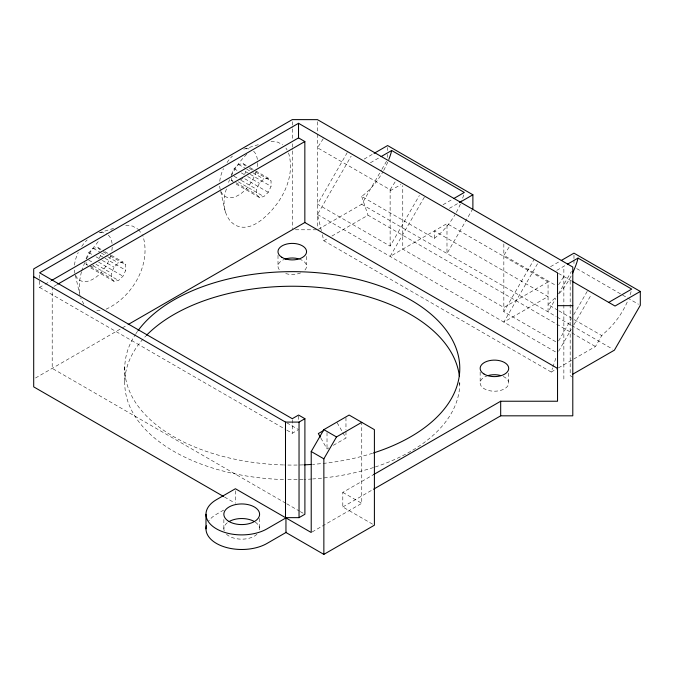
<?xml version="1.0" encoding="UTF-8"?>
<svg xmlns="http://www.w3.org/2000/svg" width="674" height="674" viewBox="0 0 674 674"><rect width="100%" height="100%" fill="white"/><g stroke="black" fill="none" stroke-linecap="round" stroke-linejoin="round"><path stroke-width="0.51" stroke-dasharray="3.37 2.53" d="M81.377 271.892L79.338 282.052L79.456 292.685M226.439 188.956C217.255 213.928 235.622 240.677 261.849 219.648C280.974 204.382 296.063 177.456 288.464 152.669M322.332 234.687L323.79 240.744L551.222 372.048L552.554 368.063M552.882 367.06L556.21 357.077M81.579 271.1L84.739 262.641M228.528 182.41L229.623 179.705M86.053 258.58L88.808 252.615L93.265 248.369L97.722 247.468L104.04 251.116M99.297 258.218L100.477 255.665L100.477 253.862M114.083 281.37L111.328 278.581L111.328 273.172L114.083 267.199L118.54 262.961L122.997 262.06L125.752 264.84L125.752 270.257L122.997 276.222L118.54 280.468L114.083 281.37L89.718 267.3M231.359 174.692L234.114 168.719L238.571 164.481L243.028 163.58L249.346 167.228M244.603 174.33L245.783 171.777L245.783 169.974M259.38 197.474L256.634 194.693L256.634 189.276L259.38 183.311L263.837 179.065L268.294 178.163L271.049 180.952L271.049 186.361L268.294 192.334L263.837 196.572L259.38 197.474L235.015 183.412M86.398 259.01L92.026 249.338L99.525 240.011M231.207 176.049C235.352 167.649 240.761 159.78 247.644 153.386M347.236 152.627L317.479 204.171L390.128 246.111L419.363 195.477M321.363 230.643L317.479 214.484L351.171 156.124M318.381 229.286L361.702 204.273L381.383 170.177M381.905 169.284L387.601 159.409M424.35 197.162L390.128 256.432L446.988 223.599L548.063 281.959L548.063 311.868L555.831 298.413M472.887 208.645L446.988 253.508L446.988 223.599M555.721 341.718L503.84 311.767L534.12 259.322M537.532 263.728L503.84 322.079L548.063 296.552L434.351 230.896L434.351 238.377L361.702 196.437L365.822 193.101A53.6 30.945 -60 0 0 382.815 171.963M558.426 293.923L571.375 271.496M558.586 340.96L571.114 319.257M573.726 314.741L587.298 291.227M558.594 351.264L571.232 329.375M573.86 324.817L591.233 294.723M573.785 359.023L595.445 346.52L601.764 335.576L605.884 331.709A53.6 30.945 -60 0 0 628.176 299.846M323.267 138.709L317.479 147.783L390.128 189.723L390.128 246.111M390.128 189.723L395.394 181.483M509.106 247.139L503.84 255.379L555.721 285.329M558.594 284.731L563.86 276.492M90.594 266.415L93.265 265.876L94.756 264.461M243.028 177.742L238.571 181.988L263.837 196.572M434.351 238.377L438.471 235.049A53.6 30.945 -60 0 0 454.958 214.779M111.598 230.171L112.221 229.767M39.572 281.142L39.572 287.394L44.13 284.765M45.04 284.234L50.508 281.075M54.021 286.349L56.751 284.773M364.137 159.098L373.16 153.883M370.422 162.763L380.161 157.143M35.52 377.996L127.63 324.817M390.128 190.776L400.954 184.524M323.79 240.744L328.305 238.141M331.92 236.06L368.012 215.217L570.886 332.341M443.071 204.711L452.81 199.083M449.423 208.333L458.446 203.127M550.498 266.693L560.431 260.964M556.783 270.358L566.522 264.739M548.063 281.959L503.84 307.496L402.766 249.136L402.766 185.569M286.812 430.138L292.272 433.289L297.681 430.164M320.883 438.1L327.016 448.977L328.819 447.932M333.335 445.329L345.964 438.033L345.964 430.88M223.675 510.092L216.455 514.262A35.739 20.633 0 0 0 208.713 520.96M372.587 524.161L342.805 506.966L342.805 492.382L373.657 474.572M551.222 372.048L557.541 368.408M558.443 367.886L572.883 359.545M342.805 506.966L373.657 489.156M312.121 531.98L361.761 503.318L361.761 422.345M106.071 309.172C132.188 297.335 151.743 264.208 142.863 235.715M258.235 144.674L243.474 149.257A26.817 15.485 -60 0 1 250.105 149.207M99.154 232.842L114.9 227.947M100.114 310.663L95.632 310.807M271.049 141.456L277.713 142.13L282.608 144.758M125.743 225.343L132.407 226.026L138.128 229.253M295.423 229.775L316.426 229.8M576.691 268.581L626.668 297.436M627.578 297.959L638.48 304.252M558.401 273.341L571.434 280.864M557.996 310.31L548.063 304.572L552.191 300.705A53.6 30.945 -60 0 0 556.884 296.147M558.898 310.832L601.764 335.576M361.702 204.273L556.244 316.595M557.154 317.117L570.785 324.986M571.687 325.508L612.582 349.115M571.796 332.863L595.445 346.52M250.248 167.75L254.755 170.353M255.657 170.876L268.294 178.163M249.388 168.449L252.101 170.008M255.707 172.097L271.049 180.952M238.571 164.481L245.791 168.643M246.692 169.166L252.11 172.291M253.011 172.814L263.837 179.065M245.783 171.777L249.388 173.858M250.29 174.381L271.049 186.361M317.479 214.484L555.721 352.039M234.114 168.719L237.728 170.808M241.334 172.889L244.039 174.456M247.653 176.537L259.38 183.311M244.831 178.787L268.294 192.334M234.063 176.251L240.382 179.899M241.284 180.421L256.634 189.276M231.359 178.298L231.359 180.101L234.973 182.182M235.875 182.705L256.634 194.693M572.79 377.213L570.179 375.696L570.179 280.14M104.942 251.638L110.359 254.764M111.261 255.286L122.997 262.06M103.181 251.815L106.795 253.904M110.401 255.985L125.752 264.84M93.265 248.369L100.485 252.539M101.386 253.062L106.804 256.187M107.705 256.701L118.54 262.961M100.477 255.665L104.091 257.746M104.992 258.268L125.752 270.257M88.808 252.615L92.422 254.696M96.028 256.777L101.445 259.911M102.347 260.425L114.083 267.199M98.623 262.152L122.997 276.222M88.766 260.147L92.372 262.228M95.986 264.309L111.328 273.172M93.265 265.876L118.54 280.468M86.053 262.186L86.053 263.989L89.667 266.078M90.569 266.592L111.328 278.581M286.77 422.817L298.582 429.641M39.572 287.394L285.902 429.616M342.805 492.382L361.761 503.318M285.818 503.242L52.201 368.366L52.201 287.394M286.728 503.764L299.45 511.111M300.36 511.642L303.089 513.217M224.509 497.024L234.501 502.796M243.028 163.58L245.783 166.368M231.359 180.101L234.114 182.89M97.722 247.468L100.477 250.256M86.053 263.989L87.435 265.387M138.532 229.556L142.18 234.51M83.837 304.193L80.678 297.883M285.902 148.044L287.065 149.889M337.126 422.716L342.325 431.722M342.847 432.624L345.964 438.033M361.702 196.437L368.012 215.217M220.718 191.475L225.487 212.58M75.412 275.363L80.181 296.476M573.97 255.126L573.97 259.086M573.97 260.08L573.97 265.025M563.86 269.196L563.86 303.814M563.86 304.867L563.86 379.344M508.491 373.135L508.491 381.467M503.84 243.921L503.84 311.767M480.158 372.04L480.158 382.461M459.761 382.562L459.761 384.643M387.601 147.53L387.601 150.496M387.601 154.456L387.601 157.43M345.964 417.61L345.964 429.86M327.016 432.632L327.016 448.977M317.479 121.733L317.479 132.155M317.479 134.244L317.479 227.702M306.333 256.415L306.333 264.756M298.582 416.094L298.582 420.264M292.272 121.716L292.272 128.009M292.272 129.054L292.272 139.552M292.272 143.747L292.272 150.041M292.272 151.086L292.272 228.722M292.272 419.742L292.272 433.289M278 255.32L278 265.741M259.6 518.432L259.6 528.854M235.411 490.815L235.411 503.318M223.861 519.477L223.861 528.854M124.774 366.681L124.774 381.273M39.572 274.891L39.572 280.098M112.053 243.415A26.8 15.477 -60 0 0 111.572 240.888A26.817 15.485 -60 0 0 108.303 235.116M112.196 247.147A26.8 15.477 -60 0 1 111.766 251.175M110.772 255.387A26.8 15.477 -60 0 1 93.265 279.002A26.8 15.477 -60 0 1 75.758 275.607M74.966 273.358A26.8 15.477 -60 0 1 74.334 269.01M74.477 265.109A26.8 15.477 -60 0 1 78.235 252.489M81.731 246.423A26.8 15.477 -60 0 1 87.173 239.919M100.519 232.715A26.817 15.485 -60 0 1 106.669 233.912M459.786 382.714A167.514 96.719 0 0 1 411.637 450.813M410.719 451.344A167.514 96.719 0 0 1 375.334 466.947M373.48 467.545A167.514 96.719 0 0 1 312.685 478.953M311.717 479.02A167.514 96.719 0 0 1 303.957 479.441M302.98 479.475A167.514 96.719 0 0 1 298.11 479.618M297.141 479.635A167.514 96.719 0 0 1 286.425 479.618M283.501 479.543A167.514 96.719 0 0 1 145.752 336.065M256.971 534.238A17.869 10.312 0 0 1 226.489 534.238M224.206 530.868A17.869 10.312 0 0 1 229.093 521.558M255.303 522.148A17.869 10.312 0 0 1 259.254 530.868M503.242 376.463A14.297 8.257 0 0 1 504.54 388.797A14.297 8.257 0 0 1 483.174 388.047A14.297 8.257 0 0 1 487.032 375.898M299.146 259.01A14.297 8.257 0 0 1 304.85 270.156M300.638 272.928A14.297 8.257 0 0 1 284.234 273.063M279.23 269.625A14.297 8.257 0 0 1 283.931 259.541M253.609 151.229A26.817 15.485 -60 0 1 257.527 162.299M257.51 163.26A26.817 15.485 -60 0 1 257.072 167.295M256.086 171.508A26.817 15.485 -60 0 1 238.562 195.14A26.817 15.485 -60 0 1 221.047 191.736M220.246 189.487A26.817 15.485 -60 0 1 219.623 185.131M219.766 181.239A26.817 15.485 -60 0 1 223.515 168.601M227.02 162.544A26.817 15.485 -60 0 1 232.463 156.031M372.553 453.257A167.514 96.719 0 0 1 312.685 464.361M302.98 464.883A167.514 96.719 0 0 1 298.11 465.026M297.141 465.043A167.514 96.719 0 0 1 284.47 464.976M283.501 464.95A167.514 96.719 0 0 1 135.356 334.498M135.878 333.706A167.514 96.719 0 0 1 137.504 331.355M631.1 291.623A53.6 30.945 -60 0 1 629.255 297.108M571.114 276.054A53.6 30.945 -60 0 1 558.822 294.033M387.727 162.156A53.6 30.945 -60 0 1 383.312 171.095M463.687 194.971A53.6 30.945 -60 0 1 461.488 201.366M460.376 204.104A53.6 30.945 -60 0 1 455.464 213.911"/><path stroke-width="1.01" d="M453.695 198.577L464.319 192.444L391.67 150.496L391.03 153.023A53.6 30.945 -60 0 1 388.839 159.426M608.715 302.39L631.732 289.095L578.031 258.091L577.399 260.619A53.6 30.945 -60 0 1 572.453 273.374M311.219 451.529L323.857 429.641L349.124 415.049L374.399 429.641L374.399 525.206L323.857 554.382L285.953 532.502L285.953 517.91L311.219 532.502L311.219 451.529L323.857 458.826L323.857 554.382M323.857 458.826L336.495 436.937L361.761 422.345M373.657 474.572L500.681 401.232L557.541 401.232L557.541 272.844L298.523 123.3L39.572 272.802L292.272 418.697L298.582 415.049L304.901 418.697L304.901 514.262L299.037 517.649L285.498 517.649L235.411 488.734L216.455 499.67A35.739 20.633 0 0 0 216.455 528.854A35.739 20.633 0 0 0 266.997 528.854L286.399 517.649M51.426 280.553L298.523 137.892L304.842 141.54L304.842 222.513L557.541 368.408M57.652 284.251L304.842 141.54M374.062 153.369L387.601 145.55L472.887 194.786L472.887 208.645M381.046 156.629L391.67 150.496M128.54 324.295L304.842 222.513M459.348 202.604L472.887 194.786M561.332 260.442L573.97 253.146L640.3 291.446L640.3 305.305L614.402 350.168L572.883 374.137M567.407 264.225L578.031 258.091M33.7 276.711L285.498 422.093L299.037 422.093L304.901 418.697M323.697 430.467L318.33 433.567L320.369 437.19M640.3 291.446L615.033 306.038L572.26 281.344M286.399 532.241L266.997 543.446A35.739 20.633 0 0 1 225.655 547.28A35.739 20.633 0 0 1 206.379 525.821M373.657 489.156L500.681 415.824L572.79 415.824L572.79 267.056L317.479 119.652L292.272 119.618L33.7 268.901L33.7 386.868L223.599 496.502M557.541 305.667L572.79 305.667M323.857 429.641L336.495 436.937M500.681 401.232L500.681 415.824M299.037 422.093L299.037 517.649M298.523 123.3L298.523 137.892M285.498 422.093L285.498 517.649M205.991 514.262L205.991 528.854M229.093 521.558A17.869 10.312 0 0 1 254.368 521.558M146.469 335.332A167.514 96.719 0 0 1 329.038 288.598A167.514 96.719 0 0 1 459.348 375.974M284.875 259.178A14.297 8.257 0 0 1 298.135 258.715M487.875 375.62A14.297 8.257 0 0 1 500.293 375.435M138.069 330.58A167.514 96.719 0 0 1 404.358 296.493A167.514 96.719 0 0 1 373.48 452.962M311.717 464.428A167.514 96.719 0 0 1 303.957 464.849M281.766 257.249A14.297 8.257 0 0 0 305.92 254.106A14.297 8.257 0 0 0 289.129 243.6A14.297 8.257 0 0 0 281.766 257.249M227.551 520.547A17.869 10.312 0 0 0 258.235 518.213A17.869 10.312 0 0 0 239.396 504.034A17.869 10.312 0 0 0 227.551 520.547M483.924 373.96A14.297 8.257 0 0 0 508.078 370.826A14.297 8.257 0 0 0 491.287 360.32A14.297 8.257 0 0 0 483.924 373.96"/></g></svg>
